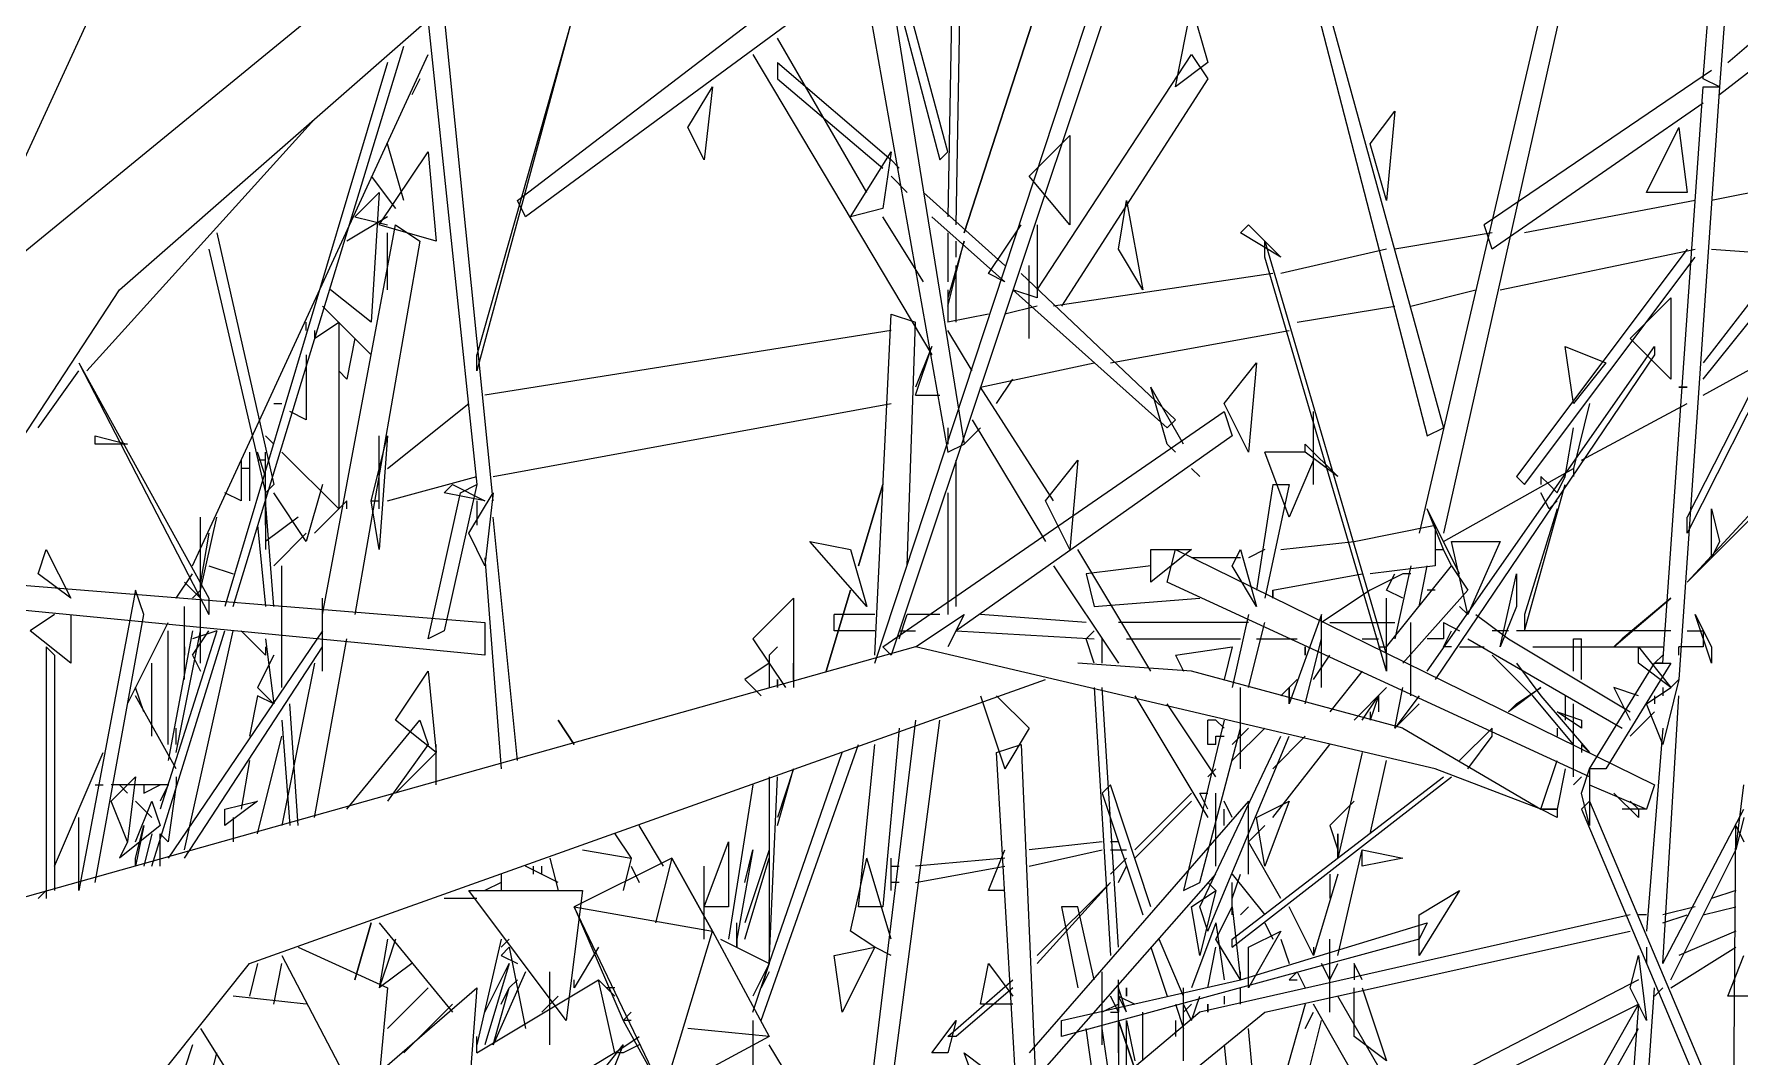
# Model space of a CAD drawing. Header units: millimetres. Extents: x -10.3 to 0, y 0 to 5.9.
# Drawn here: x -0.8305 to -0.6205, y 2.6195 to 2.7455 of the extents above; entities that cross this region are included whole.
import ezdxf

# ---------------------------------------------------------------- set-up
doc = ezdxf.new("R2010")
doc.units = ezdxf.units.MM

msp = doc.modelspace()

# ---------------------------------------------------------------- linework, layer by layer
for p, q in [((-0.625, 2.74), (-0.614, 2.885)), ((-0.612, 2.885), (-0.623, 2.739)), ((-0.794, 2.812), (-0.841, 2.71)), ((-0.82, 2.714), (-0.707, 2.813)), ((-0.724, 2.807), (-0.852, 2.702)), ((-0.571, 2.796), (-0.627, 2.686)), ((-0.571, 2.795), (-0.627, 2.684)), ((-0.716, 2.721), (-0.694, 2.789)), ((-0.694, 2.789), (-0.716, 2.721)), ((-0.717, 2.778), (-0.718, 2.723)), ((-0.717, 2.722), (-0.716, 2.778)), ((-0.639, 2.774), (-0.66, 2.684)), ((-0.637, 2.773), (-0.657, 2.684)), ((-0.759, 2.767), (-0.776, 2.704)), ((-0.759, 2.766), (-0.776, 2.706)), ((-0.675, 2.758), (-0.659, 2.696)), ((-0.674, 2.759), (-0.657, 2.697)), ((-0.729, 2.756), (-0.718, 2.694)), ((-0.726, 2.757), (-0.716, 2.695)), ((-0.718, 2.731), (-0.725, 2.757)), ((-0.771, 2.725), (-0.737, 2.751)), ((-0.727, 2.668), (-0.7, 2.75)), ((-0.698, 2.75), (-0.725, 2.669)), ((-0.724, 2.749), (-0.719, 2.73)), ((-0.69, 2.739), (-0.688, 2.749)), ((-0.688, 2.749), (-0.686, 2.742)), ((-0.782, 2.747), (-0.776, 2.69)), ((-0.774, 2.688), (-0.78, 2.748)), ((-0.736, 2.748), (-0.77, 2.723)), ((-0.622, 2.742), (-0.615, 2.748)), ((-0.728, 2.726), (-0.739, 2.745)), ((-0.614, 2.745), (-0.623, 2.738)), ((-0.811, 2.68), (-0.782, 2.743)), ((-0.806, 2.675), (-0.785, 2.744)), ((-0.742, 2.743), (-0.72, 2.706)), ((-0.707, 2.714), (-0.688, 2.743)), ((-0.688, 2.743), (-0.686, 2.74)), ((-0.787, 2.742), (-0.807, 2.675)), ((-0.739, 2.742), (-0.725, 2.73)), ((-0.739, 2.742), (-0.739, 2.74)), ((-0.686, 2.742), (-0.69, 2.739)), ((-0.624, 2.741), (-0.652, 2.722)), ((-0.783, 2.74), (-0.784, 2.738)), ((-0.75, 2.734), (-0.747, 2.739)), ((-0.747, 2.739), (-0.748, 2.73)), ((-0.739, 2.74), (-0.726, 2.729)), ((-0.686, 2.74), (-0.704, 2.712)), ((-0.63, 2.668), (-0.625, 2.739)), ((-0.623, 2.739), (-0.628, 2.666)), ((-0.623, 2.739), (-0.625, 2.74)), ((-0.625, 2.739), (-0.623, 2.739)), ((-0.625, 2.737), (-0.651, 2.719)), ((-0.824, 2.704), (-0.796, 2.735)), ((-0.666, 2.732), (-0.663, 2.736)), ((-0.663, 2.736), (-0.664, 2.725)), ((-0.748, 2.73), (-0.75, 2.734)), ((-0.708, 2.728), (-0.703, 2.733)), ((-0.703, 2.733), (-0.703, 2.722)), ((-0.632, 2.726), (-0.628, 2.734)), ((-0.628, 2.734), (-0.627, 2.726)), ((-0.788, 2.722), (-0.782, 2.731)), ((-0.785, 2.725), (-0.787, 2.732)), ((-0.782, 2.731), (-0.781, 2.72)), ((-0.73, 2.723), (-0.725, 2.731)), ((-0.725, 2.731), (-0.726, 2.724)), ((-0.719, 2.73), (-0.718, 2.731)), ((-0.664, 2.725), (-0.666, 2.732)), ((-0.789, 2.728), (-0.786, 2.724)), ((-0.725, 2.73), (-0.724, 2.729)), ((-0.725, 2.728), (-0.723, 2.726)), ((-0.703, 2.722), (-0.708, 2.728)), ((-0.791, 2.723), (-0.788, 2.726)), ((-0.788, 2.726), (-0.789, 2.71)), ((-0.711, 2.717), (-0.721, 2.726)), ((-0.627, 2.726), (-0.632, 2.726)), ((-0.614, 2.727), (-0.624, 2.725)), ((-0.77, 2.723), (-0.771, 2.725)), ((-0.726, 2.724), (-0.73, 2.723)), ((-0.697, 2.719), (-0.696, 2.725)), ((-0.696, 2.725), (-0.694, 2.714)), ((-0.626, 2.725), (-0.647, 2.721)), ((-0.795, 2.674), (-0.786, 2.722)), ((-0.787, 2.723), (-0.792, 2.72)), ((-0.791, 2.723), (-0.787, 2.722)), ((-0.781, 2.72), (-0.788, 2.722)), ((-0.786, 2.722), (-0.783, 2.72)), ((-0.721, 2.715), (-0.726, 2.723)), ((-0.72, 2.723), (-0.711, 2.715)), ((-0.713, 2.716), (-0.709, 2.722)), ((-0.707, 2.722), (-0.707, 2.713)), ((-0.682, 2.721), (-0.681, 2.722)), ((-0.681, 2.722), (-0.677, 2.718)), ((-0.651, 2.719), (-0.652, 2.722)), ((-0.808, 2.721), (-0.801, 2.69)), ((-0.783, 2.72), (-0.791, 2.674)), ((-0.787, 2.714), (-0.787, 2.721)), ((-0.718, 2.721), (-0.718, 2.715)), ((-0.718, 2.712), (-0.716, 2.72)), ((-0.716, 2.72), (-0.718, 2.713)), ((-0.717, 2.718), (-0.717, 2.72)), ((-0.677, 2.718), (-0.682, 2.721)), ((-0.679, 2.718), (-0.679, 2.72)), ((-0.679, 2.72), (-0.664, 2.669)), ((-0.651, 2.721), (-0.663, 2.719)), ((-0.809, 2.719), (-0.802, 2.689)), ((-0.694, 2.714), (-0.697, 2.719)), ((-0.664, 2.667), (-0.679, 2.718)), ((-0.664, 2.719), (-0.677, 2.716)), ((-0.65, 2.714), (-0.626, 2.719)), ((-0.627, 2.719), (-0.648, 2.691)), ((-0.647, 2.69), (-0.626, 2.718)), ((-0.625, 2.703), (-0.613, 2.718)), ((-0.615, 2.718), (-0.625, 2.705)), ((-0.624, 2.719), (-0.61, 2.718)), ((-0.717, 2.71), (-0.717, 2.717)), ((-0.711, 2.715), (-0.713, 2.716)), ((-0.69, 2.698), (-0.709, 2.716)), ((-0.708, 2.708), (-0.708, 2.717)), ((-0.678, 2.716), (-0.705, 2.712)), ((-0.913, 2.572), (-0.82, 2.714)), ((-0.789, 2.71), (-0.794, 2.714)), ((-0.718, 2.714), (-0.718, 2.71)), ((-0.691, 2.697), (-0.71, 2.714)), ((-0.707, 2.713), (-0.71, 2.714)), ((-0.661, 2.712), (-0.653, 2.714)), ((-0.795, 2.712), (-0.789, 2.706)), ((-0.707, 2.712), (-0.711, 2.711)), ((-0.675, 2.71), (-0.663, 2.712)), ((-0.634, 2.708), (-0.629, 2.713)), ((-0.629, 2.713), (-0.629, 2.703)), ((-0.797, 2.709), (-0.797, 2.71)), ((-0.796, 2.708), (-0.793, 2.71)), ((-0.793, 2.71), (-0.793, 2.687)), ((-0.727, 2.669), (-0.725, 2.711)), ((-0.725, 2.711), (-0.722, 2.71)), ((-0.723, 2.68), (-0.722, 2.71)), ((-0.713, 2.711), (-0.718, 2.71)), ((-0.796, 2.709), (-0.796, 2.708)), ((-0.791, 2.708), (-0.792, 2.703)), ((-0.725, 2.709), (-0.775, 2.701)), ((-0.722, 2.701), (-0.72, 2.707)), ((-0.72, 2.707), (-0.722, 2.702)), ((-0.715, 2.704), (-0.718, 2.709)), ((-0.698, 2.705), (-0.676, 2.709)), ((-0.659, 2.667), (-0.631, 2.707)), ((-0.642, 2.707), (-0.637, 2.705)), ((-0.641, 2.7), (-0.642, 2.707)), ((-0.629, 2.703), (-0.634, 2.708)), ((-0.631, 2.707), (-0.631, 2.706)), ((-0.825, 2.705), (-0.809, 2.674)), ((-0.825, 2.705), (-0.809, 2.676)), ((-0.797, 2.706), (-0.797, 2.698)), ((-0.776, 2.704), (-0.776, 2.706)), ((-0.714, 2.702), (-0.7, 2.705)), ((-0.684, 2.7), (-0.68, 2.705)), ((-0.68, 2.705), (-0.681, 2.694)), ((-0.631, 2.706), (-0.658, 2.666)), ((-0.637, 2.705), (-0.641, 2.7)), ((-0.625, 2.701), (-0.616, 2.706)), ((-0.83, 2.697), (-0.825, 2.704)), ((-0.792, 2.703), (-0.793, 2.704)), ((-0.712, 2.7), (-0.71, 2.703)), ((-0.722, 2.701), (-0.719, 2.701)), ((-0.705, 2.688), (-0.714, 2.702)), ((-0.689, 2.695), (-0.693, 2.702)), ((-0.691, 2.695), (-0.693, 2.702)), ((-0.627, 2.702), (-0.628, 2.702)), ((-0.628, 2.702), (-0.627, 2.702)), ((-0.801, 2.7), (-0.8, 2.7)), ((-0.797, 2.698), (-0.799, 2.699)), ((-0.787, 2.692), (-0.777, 2.7)), ((-0.774, 2.691), (-0.725, 2.7)), ((-0.726, 2.67), (-0.684, 2.699)), ((-0.681, 2.694), (-0.684, 2.7)), ((-0.684, 2.699), (-0.683, 2.696)), ((-0.673, 2.69), (-0.673, 2.699)), ((-0.639, 2.7), (-0.641, 2.692)), ((-0.64, 2.693), (-0.627, 2.7)), ((-0.718, 2.697), (-0.718, 2.695)), ((-0.716, 2.695), (-0.714, 2.697)), ((-0.715, 2.698), (-0.706, 2.683)), ((-0.69, 2.698), (-0.691, 2.697)), ((-0.659, 2.696), (-0.657, 2.697)), ((-0.642, 2.691), (-0.641, 2.697)), ((-0.823, 2.695), (-0.823, 2.696)), ((-0.823, 2.696), (-0.819, 2.695)), ((-0.819, 2.695), (-0.823, 2.695)), ((-0.802, 2.696), (-0.801, 2.695)), ((-0.789, 2.688), (-0.787, 2.696)), ((-0.787, 2.696), (-0.788, 2.682)), ((-0.788, 2.687), (-0.788, 2.696)), ((-0.718, 2.694), (-0.716, 2.695)), ((-0.683, 2.696), (-0.717, 2.672)), ((-0.69, 2.694), (-0.691, 2.695)), ((-0.674, 2.694), (-0.674, 2.695)), ((-0.674, 2.695), (-0.67, 2.691)), ((-0.805, 2.693), (-0.805, 2.688)), ((-0.804, 2.694), (-0.804, 2.688)), ((-0.802, 2.691), (-0.803, 2.694)), ((-0.802, 2.693), (-0.803, 2.693)), ((-0.802, 2.685), (-0.802, 2.694)), ((-0.793, 2.687), (-0.8, 2.694)), ((-0.717, 2.675), (-0.717, 2.693)), ((-0.706, 2.688), (-0.702, 2.693)), ((-0.702, 2.693), (-0.703, 2.682)), ((-0.674, 2.694), (-0.679, 2.694)), ((-0.676, 2.686), (-0.679, 2.694)), ((-0.673, 2.693), (-0.676, 2.686)), ((-0.67, 2.691), (-0.674, 2.694)), ((-0.804, 2.692), (-0.805, 2.692)), ((-0.787, 2.688), (-0.776, 2.691)), ((-0.687, 2.691), (-0.688, 2.692)), ((-0.688, 2.692), (-0.687, 2.691)), ((-0.657, 2.683), (-0.641, 2.692)), ((-0.648, 2.691), (-0.647, 2.69)), ((-0.645, 2.691), (-0.644, 2.69)), ((-0.645, 2.691), (-0.645, 2.69)), ((-0.643, 2.689), (-0.642, 2.691)), ((-0.641, 2.692), (-0.641, 2.691)), ((-0.615, 2.691), (-0.627, 2.678)), ((-0.805, 2.688), (-0.807, 2.689)), ((-0.801, 2.69), (-0.802, 2.689)), ((-0.802, 2.689), (-0.802, 2.682)), ((-0.797, 2.683), (-0.801, 2.689)), ((-0.795, 2.69), (-0.797, 2.683)), ((-0.782, 2.671), (-0.778, 2.689)), ((-0.776, 2.69), (-0.78, 2.672)), ((-0.78, 2.689), (-0.779, 2.69)), ((-0.775, 2.688), (-0.78, 2.689)), ((-0.779, 2.69), (-0.775, 2.688)), ((-0.778, 2.689), (-0.776, 2.69)), ((-0.777, 2.684), (-0.774, 2.689)), ((-0.774, 2.689), (-0.775, 2.68)), ((-0.729, 2.68), (-0.726, 2.69)), ((-0.726, 2.69), (-0.729, 2.68)), ((-0.718, 2.689), (-0.718, 2.674)), ((-0.678, 2.69), (-0.68, 2.677)), ((-0.676, 2.69), (-0.679, 2.676)), ((-0.678, 2.69), (-0.676, 2.69)), ((-0.647, 2.672), (-0.642, 2.69)), ((-0.644, 2.687), (-0.645, 2.689)), ((-0.644, 2.69), (-0.643, 2.689)), ((-0.615, 2.69), (-0.627, 2.678)), ((-0.81, 2.677), (-0.81, 2.686)), ((-0.81, 2.677), (-0.808, 2.686)), ((-0.801, 2.675), (-0.802, 2.688)), ((-0.798, 2.686), (-0.802, 2.683)), ((-0.793, 2.687), (-0.796, 2.684)), ((-0.792, 2.688), (-0.793, 2.687)), ((-0.792, 2.687), (-0.792, 2.688)), ((-0.788, 2.682), (-0.789, 2.688)), ((-0.789, 2.688), (-0.788, 2.688)), ((-0.776, 2.688), (-0.776, 2.685)), ((-0.771, 2.656), (-0.774, 2.686)), ((-0.703, 2.682), (-0.706, 2.688)), ((-0.655, 2.679), (-0.659, 2.687)), ((-0.657, 2.682), (-0.659, 2.687)), ((-0.643, 2.687), (-0.647, 2.674)), ((-0.643, 2.688), (-0.644, 2.687)), ((-0.627, 2.684), (-0.627, 2.686)), ((-0.624, 2.687), (-0.623, 2.683)), ((-0.624, 2.681), (-0.624, 2.687)), ((-0.809, 2.684), (-0.81, 2.678)), ((-0.803, 2.685), (-0.802, 2.675)), ((-0.801, 2.68), (-0.797, 2.684)), ((-0.775, 2.68), (-0.777, 2.684)), ((-0.668, 2.683), (-0.658, 2.685)), ((-0.658, 2.685), (-0.658, 2.68)), ((-0.83, 2.679), (-0.829, 2.682)), ((-0.829, 2.682), (-0.826, 2.676)), ((-0.728, 2.675), (-0.735, 2.683)), ((-0.735, 2.683), (-0.73, 2.682)), ((-0.73, 2.682), (-0.728, 2.675)), ((-0.693, 2.667), (-0.702, 2.682)), ((-0.693, 2.678), (-0.693, 2.682)), ((-0.693, 2.682), (-0.688, 2.682)), ((-0.688, 2.682), (-0.693, 2.678)), ((-0.691, 2.678), (-0.69, 2.682)), ((-0.69, 2.682), (-0.631, 2.653)), ((-0.683, 2.68), (-0.682, 2.682)), ((-0.682, 2.682), (-0.68, 2.675)), ((-0.679, 2.682), (-0.681, 2.681)), ((-0.677, 2.682), (-0.668, 2.683)), ((-0.658, 2.682), (-0.657, 2.682)), ((-0.656, 2.68), (-0.657, 2.682)), ((-0.656, 2.683), (-0.65, 2.683)), ((-0.654, 2.674), (-0.656, 2.683)), ((-0.65, 2.683), (-0.654, 2.674)), ((-0.623, 2.683), (-0.624, 2.681)), ((-0.81, 2.672), (-0.81, 2.681)), ((-0.809, 2.68), (-0.806, 2.679)), ((-0.8, 2.671), (-0.8, 2.68)), ((-0.775, 2.681), (-0.773, 2.655)), ((-0.705, 2.68), (-0.697, 2.668)), ((-0.693, 2.68), (-0.701, 2.679)), ((-0.682, 2.681), (-0.688, 2.681)), ((-0.68, 2.675), (-0.683, 2.68)), ((-0.658, 2.68), (-0.666, 2.679)), ((-0.664, 2.67), (-0.656, 2.68)), ((-0.661, 2.68), (-0.663, 2.671)), ((-0.66, 2.675), (-0.659, 2.68)), ((-0.656, 2.68), (-0.654, 2.677)), ((-0.837, 2.678), (-0.775, 2.673)), ((-0.826, 2.676), (-0.83, 2.679)), ((-0.813, 2.676), (-0.811, 2.679)), ((-0.812, 2.678), (-0.81, 2.676)), ((-0.701, 2.679), (-0.7, 2.675)), ((-0.639, 2.654), (-0.691, 2.678)), ((-0.678, 2.677), (-0.667, 2.679)), ((-0.662, 2.679), (-0.666, 2.677)), ((-0.664, 2.677), (-0.663, 2.679)), ((-0.661, 2.679), (-0.662, 2.679)), ((-0.65, 2.67), (-0.648, 2.679)), ((-0.648, 2.679), (-0.648, 2.675)), ((-0.818, 2.677), (-0.825, 2.64)), ((-0.817, 2.674), (-0.818, 2.677)), ((-0.81, 2.677), (-0.811, 2.676)), ((-0.809, 2.676), (-0.809, 2.674)), ((-0.795, 2.667), (-0.795, 2.676)), ((-0.742, 2.671), (-0.737, 2.676)), ((-0.737, 2.676), (-0.737, 2.665)), ((-0.733, 2.667), (-0.73, 2.677)), ((-0.73, 2.677), (-0.733, 2.667)), ((-0.7, 2.675), (-0.687, 2.676)), ((-0.678, 2.676), (-0.678, 2.677)), ((-0.678, 2.677), (-0.678, 2.676)), ((-0.666, 2.677), (-0.672, 2.673)), ((-0.662, 2.676), (-0.664, 2.677)), ((-0.664, 2.667), (-0.664, 2.676)), ((-0.654, 2.677), (-0.662, 2.668)), ((-0.658, 2.677), (-0.659, 2.677)), ((-0.636, 2.67), (-0.629, 2.676)), ((-0.629, 2.676), (-0.635, 2.671)), ((-0.775, 2.669), (-0.837, 2.675)), ((-0.828, 2.674), (-0.831, 2.672)), ((-0.826, 2.674), (-0.826, 2.668)), ((-0.823, 2.641), (-0.817, 2.674)), ((-0.812, 2.666), (-0.812, 2.675)), ((-0.727, 2.674), (-0.732, 2.674)), ((-0.732, 2.672), (-0.732, 2.674)), ((-0.724, 2.671), (-0.723, 2.674)), ((-0.719, 2.674), (-0.723, 2.674)), ((-0.722, 2.67), (-0.716, 2.674)), ((-0.716, 2.674), (-0.718, 2.67)), ((-0.701, 2.673), (-0.714, 2.674)), ((-0.681, 2.674), (-0.683, 2.665)), ((-0.672, 2.674), (-0.676, 2.663)), ((-0.672, 2.671), (-0.672, 2.674)), ((-0.672, 2.665), (-0.672, 2.674)), ((-0.654, 2.674), (-0.655, 2.675)), ((-0.653, 2.674), (-0.649, 2.671)), ((-0.648, 2.675), (-0.65, 2.67)), ((-0.647, 2.674), (-0.647, 2.672)), ((-0.626, 2.674), (-0.624, 2.67)), ((-0.624, 2.668), (-0.626, 2.674)), ((-0.826, 2.668), (-0.831, 2.672)), ((-0.819, 2.663), (-0.814, 2.673)), ((-0.816, 2.643), (-0.807, 2.672)), ((-0.808, 2.672), (-0.815, 2.65)), ((-0.814, 2.658), (-0.814, 2.672)), ((-0.811, 2.672), (-0.814, 2.656)), ((-0.795, 2.672), (-0.814, 2.644)), ((-0.813, 2.657), (-0.81, 2.672)), ((-0.812, 2.668), (-0.812, 2.672)), ((-0.812, 2.645), (-0.806, 2.672)), ((-0.808, 2.672), (-0.811, 2.671)), ((-0.811, 2.669), (-0.809, 2.672)), ((-0.81, 2.668), (-0.81, 2.672)), ((-0.802, 2.669), (-0.805, 2.672)), ((-0.795, 2.67), (-0.795, 2.672)), ((-0.78, 2.672), (-0.782, 2.671)), ((-0.775, 2.673), (-0.775, 2.669)), ((-0.727, 2.672), (-0.732, 2.672)), ((-0.724, 2.672), (-0.722, 2.672)), ((-0.717, 2.672), (-0.7, 2.671)), ((-0.701, 2.671), (-0.7, 2.672)), ((-0.681, 2.673), (-0.697, 2.673)), ((-0.681, 2.665), (-0.679, 2.673)), ((-0.671, 2.673), (-0.665, 2.673)), ((-0.665, 2.673), (-0.663, 2.673)), ((-0.661, 2.664), (-0.661, 2.673)), ((-0.657, 2.673), (-0.657, 2.671)), ((-0.657, 2.673), (-0.655, 2.672)), ((-0.657, 2.67), (-0.656, 2.672)), ((-0.649, 2.672), (-0.651, 2.672)), ((-0.629, 2.672), (-0.648, 2.672)), ((-0.627, 2.672), (-0.625, 2.672)), ((-0.625, 2.672), (-0.625, 2.67)), ((-0.722, 2.67), (-0.843, 2.636)), ((-0.829, 2.67), (-0.828, 2.669)), ((-0.829, 2.67), (-0.829, 2.639)), ((-0.812, 2.67), (-0.812, 2.669)), ((-0.812, 2.644), (-0.795, 2.67)), ((-0.802, 2.671), (-0.801, 2.663)), ((-0.802, 2.67), (-0.802, 2.669)), ((-0.8, 2.665), (-0.8, 2.671)), ((-0.8, 2.665), (-0.8, 2.671)), ((-0.796, 2.649), (-0.792, 2.671)), ((-0.742, 2.671), (-0.738, 2.665)), ((-0.739, 2.67), (-0.74, 2.669)), ((-0.726, 2.67), (-0.725, 2.669)), ((-0.658, 2.655), (-0.722, 2.67)), ((-0.7, 2.668), (-0.701, 2.671)), ((-0.699, 2.668), (-0.699, 2.671)), ((-0.696, 2.671), (-0.682, 2.671)), ((-0.69, 2.669), (-0.683, 2.67)), ((-0.683, 2.67), (-0.684, 2.666)), ((-0.68, 2.671), (-0.675, 2.671)), ((-0.674, 2.663), (-0.672, 2.671)), ((-0.674, 2.669), (-0.674, 2.67)), ((-0.674, 2.67), (-0.674, 2.669)), ((-0.667, 2.671), (-0.665, 2.671)), ((-0.665, 2.67), (-0.664, 2.67)), ((-0.657, 2.671), (-0.659, 2.671)), ((-0.656, 2.67), (-0.657, 2.67)), ((-0.655, 2.67), (-0.652, 2.67)), ((-0.654, 2.671), (-0.635, 2.66)), ((-0.649, 2.671), (-0.634, 2.662)), ((-0.646, 2.67), (-0.63, 2.67)), ((-0.641, 2.667), (-0.641, 2.671)), ((-0.641, 2.671), (-0.64, 2.671)), ((-0.64, 2.666), (-0.64, 2.671)), ((-0.635, 2.671), (-0.636, 2.67)), ((-0.633, 2.668), (-0.633, 2.67)), ((-0.633, 2.67), (-0.629, 2.665)), ((-0.625, 2.67), (-0.628, 2.67)), ((-0.628, 2.669), (-0.628, 2.67)), ((-0.624, 2.67), (-0.624, 2.668)), ((-0.828, 2.669), (-0.828, 2.64)), ((-0.816, 2.659), (-0.816, 2.668)), ((-0.811, 2.669), (-0.81, 2.667)), ((-0.801, 2.669), (-0.803, 2.665)), ((-0.796, 2.668), (-0.8, 2.648)), ((-0.74, 2.668), (-0.743, 2.666)), ((-0.74, 2.669), (-0.74, 2.665)), ((-0.737, 2.666), (-0.737, 2.668)), ((-0.688, 2.667), (-0.702, 2.668)), ((-0.69, 2.669), (-0.689, 2.667)), ((-0.673, 2.666), (-0.671, 2.669)), ((-0.664, 2.669), (-0.664, 2.667)), ((-0.646, 2.664), (-0.651, 2.669)), ((-0.648, 2.668), (-0.645, 2.664)), ((-0.639, 2.655), (-0.631, 2.668)), ((-0.629, 2.668), (-0.637, 2.655)), ((-0.629, 2.665), (-0.633, 2.668)), ((-0.631, 2.668), (-0.63, 2.669)), ((-0.631, 2.668), (-0.629, 2.668)), ((-0.63, 2.668), (-0.631, 2.668)), ((-0.817, 2.662), (-0.818, 2.665)), ((-0.804, 2.631), (-0.706, 2.666)), ((-0.803, 2.665), (-0.801, 2.663)), ((-0.786, 2.661), (-0.782, 2.667)), ((-0.782, 2.667), (-0.781, 2.657)), ((-0.743, 2.666), (-0.741, 2.664)), ((-0.739, 2.666), (-0.739, 2.665)), ((-0.739, 2.665), (-0.739, 2.666)), ((-0.7, 2.665), (-0.698, 2.632)), ((-0.697, 2.633), (-0.699, 2.665)), ((-0.662, 2.66), (-0.688, 2.667)), ((-0.682, 2.656), (-0.682, 2.665)), ((-0.675, 2.666), (-0.677, 2.664)), ((-0.676, 2.665), (-0.676, 2.663)), ((-0.676, 2.664), (-0.676, 2.665)), ((-0.667, 2.667), (-0.671, 2.662)), ((-0.668, 2.661), (-0.664, 2.665)), ((-0.663, 2.66), (-0.662, 2.665)), ((-0.645, 2.665), (-0.649, 2.662)), ((-0.648, 2.663), (-0.645, 2.665)), ((-0.633, 2.664), (-0.636, 2.665)), ((-0.636, 2.665), (-0.634, 2.661)), ((-0.632, 2.663), (-0.629, 2.665)), ((-0.628, 2.666), (-0.63, 2.658)), ((-0.63, 2.665), (-0.63, 2.664)), ((-0.629, 2.665), (-0.628, 2.666)), ((-0.813, 2.655), (-0.818, 2.664)), ((-0.803, 2.664), (-0.804, 2.659)), ((-0.801, 2.663), (-0.803, 2.664)), ((-0.798, 2.648), (-0.799, 2.663)), ((-0.714, 2.664), (-0.711, 2.655)), ((-0.712, 2.664), (-0.708, 2.66)), ((-0.695, 2.664), (-0.686, 2.649)), ((-0.685, 2.654), (-0.691, 2.663)), ((-0.682, 2.655), (-0.682, 2.664)), ((-0.676, 2.663), (-0.676, 2.664)), ((-0.667, 2.661), (-0.665, 2.664)), ((-0.665, 2.664), (-0.666, 2.661)), ((-0.665, 2.664), (-0.665, 2.662)), ((-0.66, 2.664), (-0.663, 2.66)), ((-0.663, 2.66), (-0.66, 2.663)), ((-0.649, 2.662), (-0.648, 2.663)), ((-0.641, 2.658), (-0.646, 2.664)), ((-0.645, 2.664), (-0.639, 2.657)), ((-0.642, 2.664), (-0.642, 2.661)), ((-0.641, 2.66), (-0.641, 2.663)), ((-0.641, 2.654), (-0.641, 2.663)), ((-0.63, 2.658), (-0.632, 2.663)), ((-0.631, 2.664), (-0.631, 2.663)), ((-0.63, 2.631), (-0.628, 2.664)), ((-0.8, 2.661), (-0.799, 2.648)), ((-0.792, 2.65), (-0.783, 2.661)), ((-0.781, 2.657), (-0.786, 2.661)), ((-0.783, 2.661), (-0.782, 2.658)), ((-0.766, 2.661), (-0.764, 2.658)), ((-0.764, 2.658), (-0.766, 2.661)), ((-0.722, 2.661), (-0.729, 2.603)), ((-0.727, 2.6), (-0.719, 2.661)), ((-0.684, 2.661), (-0.689, 2.64)), ((-0.686, 2.658), (-0.686, 2.661)), ((-0.685, 2.661), (-0.686, 2.661)), ((-0.684, 2.66), (-0.685, 2.661)), ((-0.666, 2.662), (-0.666, 2.661)), ((-0.643, 2.662), (-0.64, 2.661)), ((-0.64, 2.66), (-0.643, 2.662)), ((-0.64, 2.661), (-0.64, 2.66)), ((-0.631, 2.662), (-0.634, 2.659)), ((-0.813, 2.658), (-0.813, 2.66)), ((-0.803, 2.647), (-0.8, 2.659)), ((-0.724, 2.66), (-0.726, 2.638)), ((-0.708, 2.66), (-0.711, 2.655)), ((-0.687, 2.641), (-0.682, 2.66)), ((-0.687, 2.638), (-0.677, 2.659)), ((-0.686, 2.635), (-0.676, 2.659)), ((-0.685, 2.658), (-0.685, 2.659)), ((-0.685, 2.659), (-0.684, 2.659)), ((-0.683, 2.656), (-0.679, 2.66)), ((-0.681, 2.66), (-0.683, 2.658)), ((-0.674, 2.659), (-0.678, 2.655)), ((-0.662, 2.66), (-0.645, 2.65)), ((-0.651, 2.66), (-0.655, 2.656)), ((-0.654, 2.655), (-0.651, 2.659)), ((-0.651, 2.659), (-0.651, 2.66)), ((-0.643, 2.66), (-0.643, 2.659)), ((-0.63, 2.66), (-0.632, 2.635)), ((-0.828, 2.643), (-0.822, 2.657)), ((-0.782, 2.658), (-0.787, 2.651)), ((-0.786, 2.652), (-0.781, 2.657)), ((-0.781, 2.657), (-0.781, 2.658)), ((-0.781, 2.653), (-0.781, 2.657)), ((-0.741, 2.624), (-0.729, 2.658)), ((-0.74, 2.631), (-0.731, 2.657)), ((-0.729, 2.638), (-0.727, 2.658)), ((-0.712, 2.657), (-0.709, 2.658)), ((-0.708, 2.588), (-0.712, 2.657)), ((-0.709, 2.658), (-0.706, 2.589)), ((-0.685, 2.658), (-0.686, 2.658)), ((-0.678, 2.649), (-0.671, 2.658)), ((-0.667, 2.657), (-0.67, 2.644)), ((-0.639, 2.657), (-0.64, 2.658)), ((-0.64, 2.658), (-0.64, 2.657)), ((-0.804, 2.656), (-0.805, 2.65)), ((-0.739, 2.648), (-0.737, 2.655)), ((-0.737, 2.655), (-0.739, 2.649)), ((-0.685, 2.655), (-0.686, 2.654)), ((-0.666, 2.647), (-0.664, 2.656)), ((-0.645, 2.65), (-0.658, 2.655)), ((-0.645, 2.65), (-0.643, 2.656)), ((-0.642, 2.655), (-0.643, 2.65)), ((-0.64, 2.652), (-0.639, 2.655)), ((-0.637, 2.655), (-0.639, 2.655)), ((-0.639, 2.655), (-0.639, 2.648)), ((-0.823, 2.653), (-0.822, 2.653)), ((-0.821, 2.651), (-0.818, 2.654)), ((-0.818, 2.653), (-0.821, 2.653)), ((-0.82, 2.653), (-0.819, 2.652)), ((-0.818, 2.654), (-0.819, 2.646)), ((-0.814, 2.653), (-0.818, 2.653)), ((-0.817, 2.653), (-0.817, 2.652)), ((-0.817, 2.652), (-0.815, 2.653)), ((-0.814, 2.653), (-0.815, 2.651)), ((-0.813, 2.653), (-0.814, 2.646)), ((-0.813, 2.654), (-0.813, 2.653)), ((-0.742, 2.653), (-0.745, 2.634)), ((-0.74, 2.631), (-0.739, 2.654)), ((-0.74, 2.654), (-0.74, 2.631)), ((-0.698, 2.653), (-0.699, 2.652)), ((-0.693, 2.638), (-0.698, 2.653)), ((-0.683, 2.634), (-0.657, 2.654)), ((-0.683, 2.633), (-0.656, 2.654)), ((-0.641, 2.653), (-0.64, 2.654)), ((-0.64, 2.654), (-0.641, 2.653)), ((-0.639, 2.653), (-0.632, 2.65)), ((-0.631, 2.653), (-0.632, 2.65)), ((-0.621, 2.645), (-0.62, 2.653)), ((-0.819, 2.646), (-0.821, 2.651)), ((-0.818, 2.651), (-0.816, 2.649)), ((-0.818, 2.646), (-0.816, 2.651)), ((-0.816, 2.651), (-0.815, 2.648)), ((-0.807, 2.65), (-0.803, 2.651)), ((-0.803, 2.651), (-0.807, 2.648)), ((-0.681, 2.651), (-0.708, 2.62)), ((-0.699, 2.652), (-0.694, 2.637)), ((-0.688, 2.652), (-0.695, 2.645)), ((-0.695, 2.644), (-0.688, 2.651)), ((-0.686, 2.65), (-0.687, 2.652)), ((-0.687, 2.652), (-0.686, 2.652)), ((-0.685, 2.643), (-0.685, 2.652)), ((-0.683, 2.649), (-0.684, 2.651)), ((-0.681, 2.642), (-0.681, 2.651)), ((-0.68, 2.649), (-0.676, 2.651)), ((-0.676, 2.651), (-0.679, 2.643)), ((-0.668, 2.651), (-0.671, 2.648)), ((-0.639, 2.648), (-0.64, 2.652)), ((-0.64, 2.65), (-0.639, 2.651)), ((-0.639, 2.651), (-0.62, 2.606)), ((-0.633, 2.649), (-0.636, 2.652)), ((-0.634, 2.651), (-0.633, 2.65)), ((-0.825, 2.64), (-0.825, 2.649)), ((-0.807, 2.648), (-0.807, 2.65)), ((-0.806, 2.649), (-0.806, 2.646)), ((-0.684, 2.648), (-0.684, 2.65)), ((-0.679, 2.643), (-0.68, 2.649)), ((-0.643, 2.65), (-0.645, 2.65)), ((-0.645, 2.65), (-0.643, 2.65)), ((-0.643, 2.649), (-0.645, 2.65)), ((-0.643, 2.65), (-0.643, 2.649)), ((-0.64, 2.65), (-0.621, 2.605)), ((-0.632, 2.65), (-0.635, 2.65)), ((-0.633, 2.65), (-0.633, 2.649)), ((-0.63, 2.631), (-0.62, 2.65)), ((-0.62, 2.649), (-0.621, 2.645)), ((-0.815, 2.648), (-0.82, 2.644)), ((-0.818, 2.644), (-0.817, 2.648)), ((-0.817, 2.648), (-0.818, 2.643)), ((-0.816, 2.647), (-0.817, 2.643)), ((-0.814, 2.646), (-0.815, 2.647)), ((-0.815, 2.643), (-0.815, 2.647)), ((-0.759, 2.647), (-0.757, 2.644)), ((-0.753, 2.643), (-0.756, 2.648)), ((-0.681, 2.646), (-0.679, 2.648)), ((-0.671, 2.648), (-0.67, 2.645)), ((-0.67, 2.647), (-0.67, 2.644)), ((-0.67, 2.644), (-0.67, 2.647)), ((-0.622, 2.516), (-0.621, 2.648)), ((-0.621, 2.648), (-0.62, 2.646)), ((-0.819, 2.646), (-0.82, 2.644)), ((-0.818, 2.643), (-0.818, 2.644)), ((-0.767, 2.644), (-0.766, 2.64)), ((-0.752, 2.644), (-0.764, 2.638)), ((-0.763, 2.645), (-0.757, 2.644)), ((-0.757, 2.644), (-0.758, 2.64)), ((-0.752, 2.644), (-0.754, 2.636)), ((-0.752, 2.644), (-0.747, 2.635)), ((-0.747, 2.635), (-0.752, 2.644)), ((-0.748, 2.638), (-0.745, 2.646)), ((-0.745, 2.646), (-0.745, 2.638)), ((-0.742, 2.645), (-0.744, 2.634)), ((-0.743, 2.641), (-0.742, 2.645)), ((-0.74, 2.645), (-0.743, 2.636)), ((-0.743, 2.634), (-0.74, 2.644)), ((-0.73, 2.635), (-0.728, 2.644)), ((-0.725, 2.634), (-0.728, 2.644)), ((-0.725, 2.64), (-0.725, 2.644)), ((-0.711, 2.644), (-0.722, 2.643)), ((-0.713, 2.64), (-0.711, 2.645)), ((-0.699, 2.646), (-0.708, 2.645)), ((-0.708, 2.643), (-0.699, 2.645)), ((-0.697, 2.646), (-0.698, 2.646)), ((-0.698, 2.645), (-0.696, 2.645)), ((-0.696, 2.644), (-0.698, 2.642)), ((-0.677, 2.639), (-0.681, 2.646)), ((-0.67, 2.632), (-0.667, 2.645)), ((-0.667, 2.643), (-0.667, 2.645)), ((-0.667, 2.645), (-0.662, 2.644)), ((-0.662, 2.644), (-0.667, 2.643)), ((-0.629, 2.629), (-0.621, 2.645)), ((-0.773, 2.642), (-0.773, 2.64)), ((-0.766, 2.641), (-0.77, 2.643)), ((-0.769, 2.642), (-0.769, 2.643)), ((-0.768, 2.642), (-0.768, 2.643)), ((-0.757, 2.643), (-0.756, 2.641)), ((-0.748, 2.634), (-0.748, 2.643)), ((-0.725, 2.641), (-0.725, 2.643)), ((-0.725, 2.643), (-0.724, 2.643)), ((-0.722, 2.641), (-0.711, 2.643)), ((-0.707, 2.617), (-0.685, 2.642)), ((-0.697, 2.641), (-0.696, 2.643)), ((-0.683, 2.639), (-0.682, 2.642)), ((-0.683, 2.642), (-0.679, 2.637)), ((-0.67, 2.642), (-0.673, 2.632)), ((-0.671, 2.642), (-0.671, 2.639)), ((-0.83, 2.639), (-0.829, 2.64)), ((-0.777, 2.64), (-0.763, 2.64)), ((-0.765, 2.624), (-0.777, 2.64)), ((-0.773, 2.641), (-0.775, 2.64)), ((-0.763, 2.64), (-0.765, 2.624)), ((-0.724, 2.641), (-0.725, 2.641)), ((-0.711, 2.64), (-0.713, 2.64)), ((-0.707, 2.631), (-0.698, 2.641)), ((-0.698, 2.641), (-0.707, 2.632)), ((-0.689, 2.64), (-0.687, 2.641)), ((-0.688, 2.638), (-0.685, 2.64)), ((-0.685, 2.64), (-0.687, 2.632)), ((-0.686, 2.641), (-0.685, 2.64)), ((-0.683, 2.637), (-0.683, 2.641)), ((-0.66, 2.637), (-0.655, 2.64)), ((-0.655, 2.64), (-0.66, 2.632)), ((-0.621, 2.64), (-0.624, 2.639)), ((-0.776, 2.639), (-0.78, 2.639)), ((-0.753, 2.615), (-0.764, 2.638)), ((-0.764, 2.638), (-0.747, 2.635)), ((-0.764, 2.638), (-0.758, 2.624)), ((-0.745, 2.638), (-0.748, 2.638)), ((-0.726, 2.638), (-0.729, 2.638)), ((-0.704, 2.638), (-0.702, 2.628)), ((-0.702, 2.638), (-0.704, 2.638)), ((-0.7, 2.629), (-0.702, 2.638)), ((-0.687, 2.632), (-0.688, 2.638)), ((-0.686, 2.635), (-0.687, 2.638)), ((-0.685, 2.634), (-0.683, 2.638)), ((-0.683, 2.638), (-0.682, 2.629)), ((-0.682, 2.637), (-0.681, 2.638)), ((-0.681, 2.638), (-0.682, 2.637)), ((-0.673, 2.632), (-0.676, 2.638)), ((-0.626, 2.638), (-0.63, 2.637)), ((-0.625, 2.637), (-0.621, 2.638)), ((-0.789, 2.636), (-0.791, 2.629)), ((-0.791, 2.629), (-0.789, 2.636)), ((-0.788, 2.636), (-0.779, 2.625)), ((-0.744, 2.634), (-0.744, 2.636)), ((-0.685, 2.636), (-0.688, 2.628)), ((-0.634, 2.637), (-0.687, 2.625)), ((-0.685, 2.636), (-0.684, 2.629)), ((-0.682, 2.629), (-0.659, 2.636)), ((-0.679, 2.636), (-0.678, 2.634)), ((-0.66, 2.632), (-0.66, 2.637)), ((-0.659, 2.636), (-0.66, 2.634)), ((-0.632, 2.637), (-0.633, 2.637)), ((-0.63, 2.636), (-0.627, 2.637)), ((-0.787, 2.634), (-0.788, 2.628)), ((-0.786, 2.634), (-0.787, 2.631)), ((-0.773, 2.634), (-0.776, 2.621)), ((-0.772, 2.634), (-0.773, 2.633)), ((-0.753, 2.615), (-0.747, 2.635)), ((-0.747, 2.635), (-0.74, 2.622)), ((-0.747, 2.635), (-0.74, 2.622)), ((-0.746, 2.634), (-0.74, 2.631)), ((-0.744, 2.633), (-0.744, 2.634)), ((-0.744, 2.634), (-0.744, 2.633)), ((-0.727, 2.633), (-0.73, 2.635)), ((-0.66, 2.634), (-0.704, 2.622)), ((-0.689, 2.627), (-0.692, 2.634)), ((-0.682, 2.629), (-0.685, 2.634)), ((-0.683, 2.633), (-0.683, 2.634)), ((-0.681, 2.633), (-0.677, 2.635)), ((-0.677, 2.635), (-0.681, 2.628)), ((-0.679, 2.625), (-0.634, 2.635)), ((-0.677, 2.634), (-0.676, 2.631)), ((-0.671, 2.625), (-0.671, 2.634)), ((-0.621, 2.635), (-0.628, 2.632)), ((-0.8, 2.632), (-0.789, 2.611)), ((-0.798, 2.633), (-0.787, 2.628)), ((-0.772, 2.633), (-0.773, 2.632)), ((-0.773, 2.632), (-0.771, 2.631)), ((-0.772, 2.633), (-0.77, 2.623)), ((-0.761, 2.633), (-0.764, 2.628)), ((-0.732, 2.632), (-0.727, 2.633)), ((-0.731, 2.625), (-0.732, 2.632)), ((-0.727, 2.633), (-0.731, 2.625)), ((-0.725, 2.632), (-0.727, 2.633)), ((-0.693, 2.633), (-0.691, 2.627)), ((-0.686, 2.628), (-0.685, 2.633)), ((-0.681, 2.628), (-0.681, 2.633)), ((-0.673, 2.633), (-0.673, 2.632)), ((-0.634, 2.628), (-0.633, 2.632)), ((-0.633, 2.632), (-0.632, 2.624)), ((-0.632, 2.633), (-0.632, 2.631)), ((-0.629, 2.628), (-0.621, 2.633)), ((-0.622, 2.627), (-0.62, 2.632)), ((-0.879, 2.537), (-0.804, 2.631)), ((-0.803, 2.631), (-0.804, 2.627)), ((-0.801, 2.626), (-0.8, 2.631)), ((-0.784, 2.631), (-0.788, 2.628)), ((-0.787, 2.631), (-0.788, 2.628)), ((-0.775, 2.625), (-0.772, 2.631)), ((-0.772, 2.631), (-0.775, 2.621)), ((-0.77, 2.63), (-0.774, 2.621)), ((-0.767, 2.621), (-0.767, 2.63)), ((-0.74, 2.631), (-0.742, 2.627)), ((-0.742, 2.625), (-0.74, 2.631)), ((-0.74, 2.631), (-0.741, 2.628)), ((-0.74, 2.63), (-0.741, 2.628)), ((-0.714, 2.626), (-0.713, 2.631)), ((-0.713, 2.631), (-0.71, 2.627)), ((-0.699, 2.621), (-0.699, 2.63)), ((-0.682, 2.629), (-0.682, 2.63)), ((-0.675, 2.63), (-0.676, 2.629)), ((-0.675, 2.63), (-0.674, 2.628)), ((-0.671, 2.629), (-0.672, 2.631)), ((-0.671, 2.629), (-0.67, 2.631)), ((-0.667, 2.629), (-0.668, 2.631)), ((-0.668, 2.631), (-0.668, 2.629)), ((-0.791, 2.615), (-0.776, 2.628)), ((-0.787, 2.628), (-0.788, 2.617)), ((-0.787, 2.623), (-0.782, 2.628)), ((-0.776, 2.628), (-0.777, 2.615)), ((-0.776, 2.62), (-0.761, 2.629)), ((-0.774, 2.621), (-0.772, 2.628)), ((-0.773, 2.626), (-0.772, 2.628)), ((-0.771, 2.629), (-0.772, 2.628)), ((-0.764, 2.628), (-0.764, 2.629)), ((-0.761, 2.629), (-0.759, 2.627)), ((-0.759, 2.62), (-0.761, 2.629)), ((-0.759, 2.628), (-0.76, 2.628)), ((-0.718, 2.622), (-0.71, 2.629)), ((-0.71, 2.628), (-0.717, 2.622)), ((-0.704, 2.624), (-0.682, 2.629)), ((-0.697, 2.62), (-0.697, 2.629)), ((-0.696, 2.625), (-0.697, 2.628)), ((-0.697, 2.628), (-0.697, 2.625)), ((-0.696, 2.627), (-0.696, 2.628)), ((-0.696, 2.628), (-0.696, 2.627)), ((-0.689, 2.619), (-0.689, 2.628)), ((-0.682, 2.626), (-0.682, 2.628)), ((-0.676, 2.629), (-0.675, 2.629)), ((-0.668, 2.622), (-0.668, 2.628)), ((-0.667, 2.628), (-0.664, 2.619)), ((-0.633, 2.629), (-0.662, 2.614)), ((-0.639, 2.516), (-0.631, 2.628)), ((-0.632, 2.624), (-0.634, 2.628)), ((-0.631, 2.627), (-0.63, 2.628)), ((-0.797, 2.626), (-0.806, 2.627)), ((-0.779, 2.626), (-0.785, 2.62)), ((-0.768, 2.625), (-0.766, 2.627)), ((-0.71, 2.626), (-0.714, 2.626)), ((-0.697, 2.626), (-0.699, 2.625)), ((-0.698, 2.627), (-0.697, 2.625)), ((-0.697, 2.625), (-0.698, 2.627)), ((-0.696, 2.625), (-0.697, 2.627)), ((-0.697, 2.627), (-0.695, 2.626)), ((-0.69, 2.626), (-0.689, 2.623)), ((-0.688, 2.626), (-0.689, 2.625)), ((-0.688, 2.624), (-0.689, 2.626)), ((-0.688, 2.624), (-0.687, 2.627)), ((-0.686, 2.625), (-0.686, 2.626)), ((-0.686, 2.626), (-0.686, 2.625)), ((-0.684, 2.627), (-0.684, 2.626)), ((-0.674, 2.626), (-0.68, 2.605)), ((-0.657, 2.598), (-0.673, 2.626)), ((-0.655, 2.601), (-0.67, 2.627)), ((-0.633, 2.626), (-0.669, 2.562)), ((-0.661, 2.612), (-0.633, 2.626)), ((-0.633, 2.626), (-0.641, 2.516)), ((-0.617, 2.627), (-0.622, 2.627)), ((-0.81, 2.623), (-0.805, 2.615)), ((-0.757, 2.625), (-0.758, 2.624)), ((-0.758, 2.624), (-0.753, 2.615)), ((-0.757, 2.624), (-0.758, 2.624)), ((-0.74, 2.622), (-0.75, 2.623)), ((-0.742, 2.624), (-0.742, 2.614)), ((-0.72, 2.62), (-0.717, 2.624)), ((-0.717, 2.624), (-0.718, 2.62)), ((-0.687, 2.625), (-0.706, 2.609)), ((-0.706, 2.603), (-0.679, 2.625)), ((-0.704, 2.622), (-0.704, 2.624)), ((-0.7, 2.616), (-0.701, 2.623)), ((-0.698, 2.616), (-0.699, 2.623)), ((-0.698, 2.625), (-0.697, 2.625)), ((-0.697, 2.624), (-0.697, 2.617)), ((-0.695, 2.618), (-0.697, 2.624)), ((-0.697, 2.624), (-0.695, 2.618)), ((-0.696, 2.618), (-0.696, 2.624)), ((-0.696, 2.624), (-0.695, 2.619)), ((-0.694, 2.624), (-0.694, 2.625)), ((-0.694, 2.619), (-0.694, 2.624)), ((-0.69, 2.624), (-0.69, 2.622)), ((-0.678, 2.59), (-0.681, 2.623)), ((-0.677, 2.604), (-0.672, 2.624)), ((-0.674, 2.623), (-0.673, 2.625)), ((-0.669, 2.559), (-0.633, 2.623)), ((-0.811, 2.621), (-0.812, 2.618)), ((-0.776, 2.621), (-0.776, 2.622)), ((-0.776, 2.62), (-0.776, 2.621)), ((-0.769, 2.607), (-0.758, 2.621)), ((-0.758, 2.621), (-0.76, 2.616)), ((-0.759, 2.62), (-0.756, 2.622)), ((-0.756, 2.621), (-0.758, 2.62)), ((-0.74, 2.622), (-0.753, 2.615)), ((-0.717, 2.583), (-0.74, 2.621)), ((-0.717, 2.622), (-0.718, 2.622)), ((-0.684, 2.621), (-0.681, 2.592)), ((-0.664, 2.619), (-0.668, 2.622)), ((-0.809, 2.616), (-0.808, 2.62)), ((-0.759, 2.62), (-0.774, 2.611)), ((-0.758, 2.62), (-0.759, 2.62)), ((-0.718, 2.62), (-0.72, 2.62)), ((-0.712, 2.609), (-0.716, 2.62)), ((-0.716, 2.62), (-0.708, 2.614))]:
    msp.add_line(p, q)

doc.saveas('drawing.dxf')
